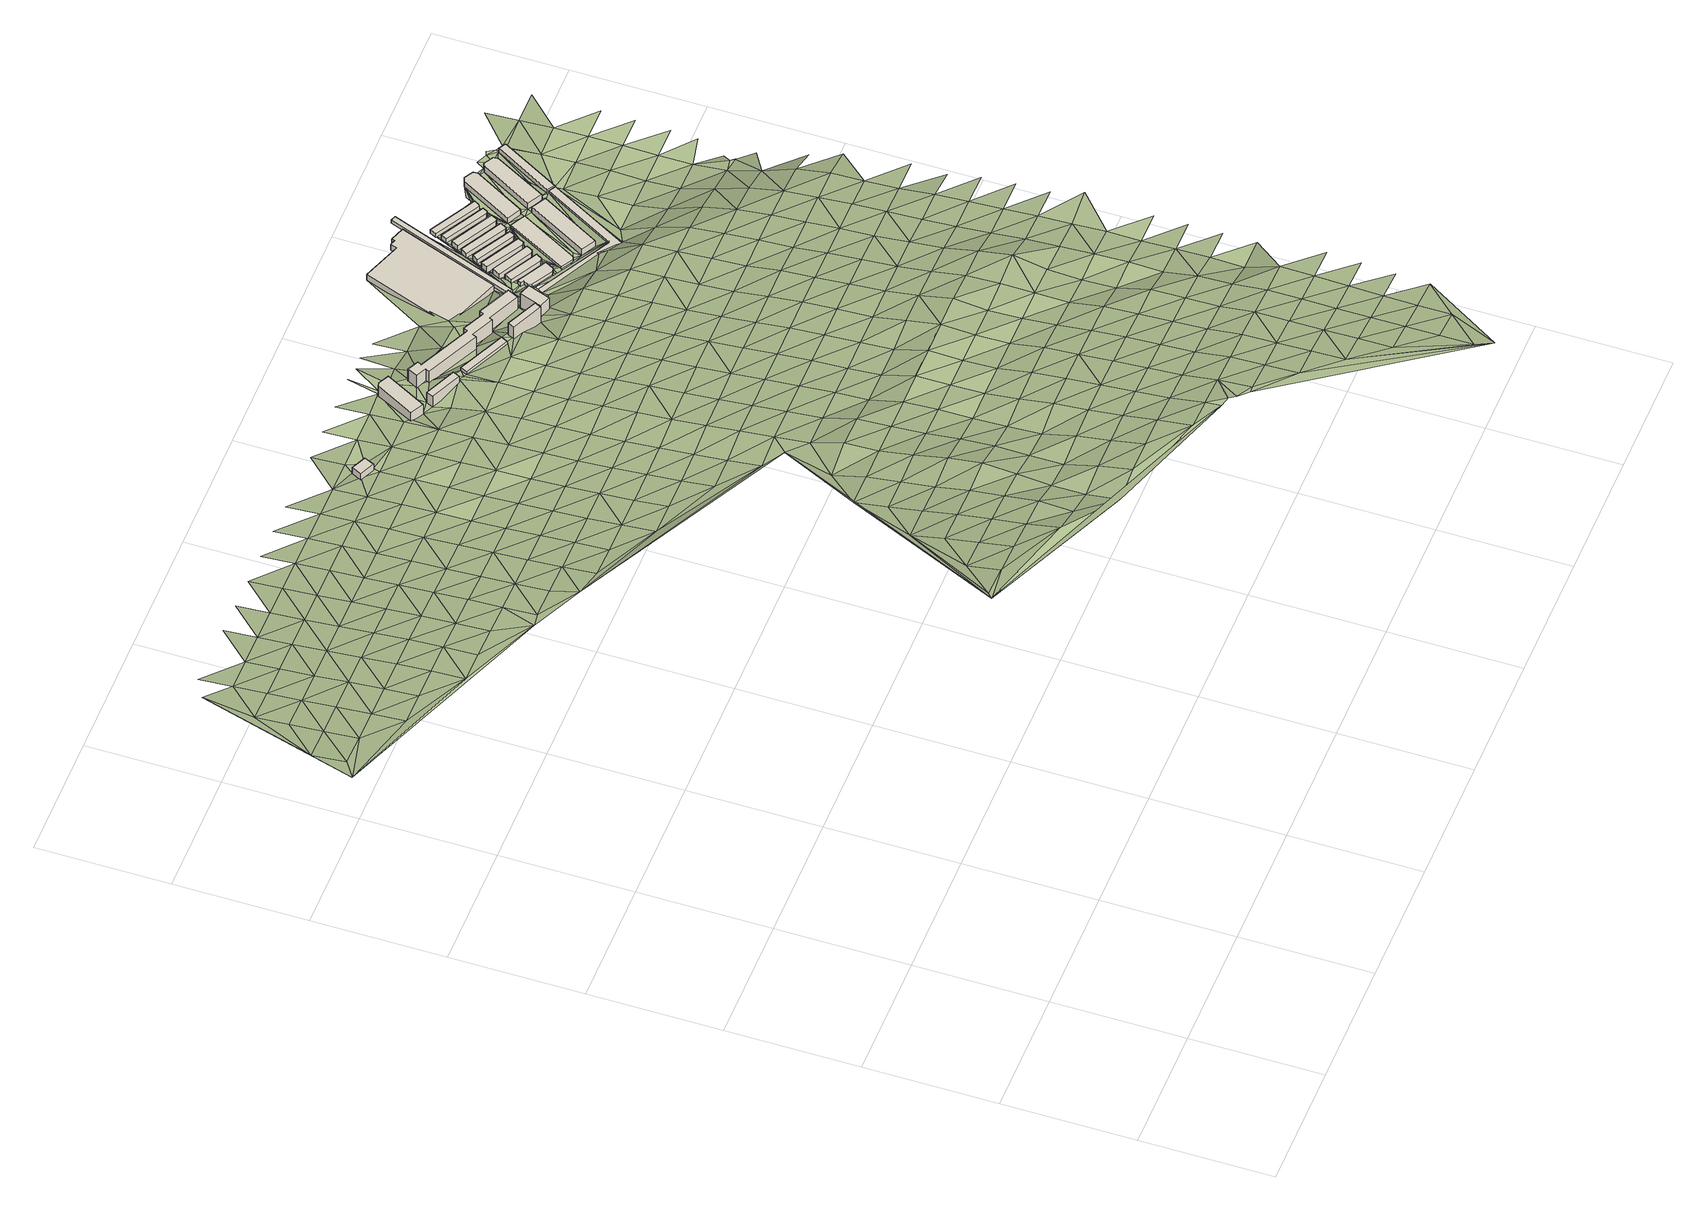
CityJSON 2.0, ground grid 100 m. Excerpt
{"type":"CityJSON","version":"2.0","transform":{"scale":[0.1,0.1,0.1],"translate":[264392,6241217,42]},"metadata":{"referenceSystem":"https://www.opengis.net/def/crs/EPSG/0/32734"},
"CityObjects":{
"building1":{"type":"Building","attributes":{"building":"clubhouse","building:levels":"1","footprint":{"type":"Polygon"},"plus_code":"CJXXX5XQ+X9R","ground_height":62.49,"building_height":4.1,"roof_height":66.59},"geometry":[{"type":"Solid","lod":"1","boundaries":[[[[0,1,2,3]],[[1,4,5,2]],[[4,6,7,5]],[[6,0,3,7]],[[3,2,5,7]],[[6,4,1,0]]]]}]},
"building2":{"type":"Building","attributes":{"building":"apartments","building:levels":"3","building:flats":"8","footprint":{"type":"Polygon"},"plus_code":"CRXCXCX2+XRX","ground_height":58.53,"building_height":9.7,"roof_height":68.23},"geometry":[{"type":"Solid","lod":"1","boundaries":[[[[8,9,10,11]],[[9,12,13,10]],[[12,14,15,13]],[[14,16,17,15]],[[16,8,11,17]],[[11,10,13,15,17]],[[16,14,12,9,8]]]]}]},
"building3":{"type":"Building","attributes":{"building":"apartments","building:levels":"3","building:flats":"4","footprint":{"type":"Polygon"},"plus_code":"CVX8XMXC+X6V","ground_height":59.17,"building_height":9.7,"roof_height":68.87},"geometry":[{"type":"Solid","lod":"1","boundaries":[[[[18,19,20,21]],[[19,22,23,20]],[[22,24,25,23]],[[24,18,21,25]],[[21,20,23,25]],[[24,22,19,18]]]]}]},
"building4":{"type":"Building","attributes":{"building":"apartments","building:levels":"3","building:flats":"6","footprint":{"type":"Polygon"},"plus_code":"C3X4XHXC+XXV","ground_height":58.69,"building_height":9.7,"roof_height":68.39},"geometry":[{"type":"Solid","lod":"1","boundaries":[[[[26,27,28,29]],[[27,30,31,28]],[[30,32,33,31]],[[32,26,29,33]],[[29,28,31,33]],[[32,30,27,26]]]]}]},
"building5":{"type":"Building","attributes":{"building":"apartments","building:levels":"3","building:flats":"22","footprint":{"type":"Polygon"},"plus_code":"C3X7XRX8+XVR","ground_height":59.25,"building_height":9.7,"roof_height":68.95},"geometry":[{"type":"Solid","lod":"1","boundaries":[[[[34,35,36,37]],[[35,38,39,36]],[[38,40,41,39]],[[40,42,43,41]],[[42,44,45,43]],[[44,46,47,45]],[[46,48,49,47]],[[48,50,51,49]],[[50,52,53,51]],[[52,54,55,53]],[[54,56,57,55]],[[56,58,59,57]],[[58,60,61,59]],[[60,62,63,61]],[[62,64,65,63]],[[64,34,37,65]],[[37,36,39,41,43,45,47,49,51,53,55,57,59,61,63,65]],[[64,62,60,58,56,54,52,50,48,46,44,42,40,38,35,34]]]]}]},
"building6":{"type":"Building","attributes":{"building":"apartments","building:levels":"3","building:flats":"4","footprint":{"type":"Polygon"},"plus_code":"C4XWX5XC+XXV","ground_height":67.92,"building_height":9.7,"roof_height":77.62},"geometry":[{"type":"Solid","lod":"1","boundaries":[[[[66,67,68,69]],[[67,70,71,68]],[[70,72,73,71]],[[72,66,69,73]],[[69,68,71,73]],[[72,70,67,66]]]]}]},
"building7":{"type":"Building","attributes":{"building":"apartments","building:levels":"3","building:flats":"4","footprint":{"type":"Polygon"},"plus_code":"C6X4XMXR+XXW","ground_height":61.96,"building_height":9.7,"roof_height":71.66},"geometry":[{"type":"Solid","lod":"1","boundaries":[[[[74,75,76,77]],[[75,78,79,76]],[[78,80,81,79]],[[80,74,77,81]],[[77,76,79,81]],[[80,78,75,74]]]]}]},
"building8":{"type":"Building","attributes":{"address":"47A Queens Park Road Salt River Cape Town","building":"industrial","building:levels":"2","footprint":{"type":"Polygon"},"plus_code":"C6XHXMXW+X4W","ground_height":43.39,"building_height":6.9,"roof_height":50.29},"geometry":[{"type":"Solid","lod":"1","boundaries":[[[[82,83,84,85]],[[83,86,87,84]],[[86,88,89,87]],[[88,90,91,89]],[[90,92,93,91]],[[92,94,95,93]],[[94,96,97,95]],[[96,82,85,97]],[[85,84,87,89,91,93,95,97]],[[96,94,92,90,88,86,83,82]]]]}]},
"building9":{"type":"Building","attributes":{"building":"warehouse","building:levels":"1","footprint":{"type":"Polygon"},"plus_code":"C8X2XHXH+XCX","ground_height":43.44,"building_height":4.1,"roof_height":47.54},"geometry":[{"type":"Solid","lod":"1","boundaries":[[[[98,99,100,101]],[[99,102,103,100]],[[102,104,105,103]],[[104,106,107,105]],[[106,108,109,107]],[[108,110,111,109]],[[110,112,113,111]],[[112,98,101,113]],[[101,100,103,105,107,109,111,113]],[[112,110,108,106,104,102,99,98]]]]}]},
"building10":{"type":"Building","attributes":{"building":"warehouse","building:levels":"1","footprint":{"type":"Polygon"},"plus_code":"C8X7XVXJ+X9X","ground_height":43.44,"building_height":4.1,"roof_height":47.54},"geometry":[{"type":"Solid","lod":"1","boundaries":[[[[114,115,116,117]],[[115,118,119,116]],[[118,120,121,119]],[[120,122,123,121]],[[122,114,117,123]],[[117,116,119,121,123]],[[122,120,118,115,114]]]]}]},
"building11":{"type":"Building","attributes":{"building":"warehouse","building:levels":"1","footprint":{"type":"Polygon"},"plus_code":"C8XFX9X9+X3W","ground_height":43.44,"building_height":4.1,"roof_height":47.54},"geometry":[{"type":"Solid","lod":"1","boundaries":[[[[124,125,126,127]],[[125,128,129,126]],[[128,130,131,129]],[[130,132,133,131]],[[132,124,127,133]],[[127,126,129,131,133]],[[132,130,128,125,124]]]]}]},
"building12":{"type":"Building","attributes":{"building":"warehouse","building:levels":"1","footprint":{"type":"Polygon"},"plus_code":"C7XXX4XF+XPX","ground_height":44.32,"building_height":4.1,"roof_height":48.42},"geometry":[{"type":"Solid","lod":"1","boundaries":[[[[134,135,136,137]],[[135,138,139,136]],[[138,140,141,139]],[[140,134,137,141]],[[137,136,139,141]],[[140,138,135,134]]]]}]},
"building13":{"type":"Building","attributes":{"building":"warehouse","building:levels":"1","footprint":{"type":"Polygon"},"plus_code":"C8XJXPXM+X2V","ground_height":43.79,"building_height":4.1,"roof_height":47.89},"geometry":[{"type":"Solid","lod":"1","boundaries":[[[[142,143,144,145]],[[143,146,147,144]],[[146,148,149,147]],[[148,150,151,149]],[[150,142,145,151]],[[145,144,147,149,151]],[[150,148,146,143,142]]]]}]},
"building14":{"type":"Building","attributes":{"building":"warehouse","building:levels":"1","footprint":{"type":"Polygon"},"plus_code":"C8XHX3XV+X8W","ground_height":46.44,"building_height":4.1,"roof_height":50.54},"geometry":[{"type":"Solid","lod":"1","boundaries":[[[[152,153,154,155]],[[153,156,157,154]],[[156,158,159,157]],[[158,160,161,159]],[[160,162,163,161]],[[162,164,165,163]],[[164,166,167,165]],[[166,152,155,167]],[[155,154,157,159,161,163,165,167]],[[166,164,162,160,158,156,153,152]]]]}]},
"building15":{"type":"Building","attributes":{"building":"warehouse","building:levels":"1","footprint":{"type":"Polygon"},"plus_code":"C8XVX3XH+X4R","ground_height":43.79,"building_height":4.1,"roof_height":47.89},"geometry":[{"type":"Solid","lod":"1","boundaries":[[[[168,169,170,171]],[[169,172,173,170]],[[172,174,175,173]],[[174,176,177,175]],[[176,168,171,177]],[[171,170,173,175,177]],[[176,174,172,169,168]]]]}]},
"building16":{"type":"Building","attributes":{"building":"warehouse","building:levels":"1","footprint":{"type":"Polygon"},"plus_code":"C9X2XJXF+X6R","ground_height":43.97,"building_height":4.1,"roof_height":48.07},"geometry":[{"type":"Solid","lod":"1","boundaries":[[[[178,179,180,181]],[[179,182,183,180]],[[182,184,185,183]],[[184,186,187,185]],[[186,178,181,187]],[[181,180,183,185,187]],[[186,184,182,179,178]]]]}]},
"building17":{"type":"Building","attributes":{"building":"warehouse","building:levels":"1","footprint":{"type":"Polygon"},"plus_code":"C9XMXQXP+XVV","ground_height":42.03,"building_height":4.1,"roof_height":46.13},"geometry":[{"type":"Solid","lod":"1","boundaries":[[[[188,189,190,191]],[[189,192,193,190]],[[192,194,195,193]],[[194,196,197,195]],[[196,188,191,197]],[[191,190,193,195,197]],[[196,194,192,189,188]]]]}]},
"building18":{"type":"Building","attributes":{"building":"warehouse","building:levels":"1","footprint":{"type":"Polygon"},"plus_code":"C9X7XGX8+X4X","ground_height":44.34,"building_height":4.1,"roof_height":48.44},"geometry":[{"type":"Solid","lod":"1","boundaries":[[[[198,199,200,201]],[[199,202,203,200]],[[202,204,205,203]],[[204,206,207,205]],[[206,198,201,207]],[[201,200,203,205,207]],[[206,204,202,199,198]]]]}]},
"building19":{"type":"Building","attributes":{"building":"warehouse","building:levels":"1","footprint":{"type":"Polygon"},"plus_code":"C9XFX5X4+X7X","ground_height":44.34,"building_height":4.1,"roof_height":48.44},"geometry":[{"type":"Solid","lod":"1","boundaries":[[[[208,209,210,211]],[[209,212,213,210]],[[212,214,215,213]],[[214,216,217,215]],[[216,208,211,217]],[[211,210,213,215,217]],[[216,214,212,209,208]]]]}]},
"building20":{"type":"Building","attributes":{"building":"warehouse","building:levels":"1","footprint":{"type":"Polygon"},"plus_code":"CCXFXWX7+XHX","ground_height":46.48,"building_height":4.1,"roof_height":50.58},"geometry":[{"type":"Solid","lod":"1","boundaries":[[[[218,219,220,221]],[[219,222,223,220]],[[222,224,225,223]],[[224,218,221,225]],[[221,220,223,225]],[[224,222,219,218]]]]}]},
"building21":{"type":"Building","attributes":{"building":"warehouse","building:levels":"1","footprint":{"type":"Polygon"},"plus_code":"C9XJX8XG+XGW","ground_height":44.34,"building_height":4.1,"roof_height":48.44},"geometry":[{"type":"Solid","lod":"1","boundaries":[[[[226,227,228,229]],[[227,230,231,228]],[[230,232,233,231]],[[232,234,235,233]],[[234,226,229,235]],[[229,228,231,233,235]],[[234,232,230,227,226]]]]}]},
"building22":{"type":"Building","attributes":{"building":"warehouse","building:levels":"1","footprint":{"type":"Polygon"},"plus_code":"CCXXXFXM+X5X","ground_height":44.83,"building_height":4.1,"roof_height":48.93},"geometry":[{"type":"Solid","lod":"1","boundaries":[[[[236,237,238,239]],[[237,240,241,238]],[[240,242,243,241]],[[242,244,245,243]],[[244,246,247,245]],[[246,236,239,247]],[[239,238,241,243,245,247]],[[246,244,242,240,237,236]]]]}]},
"building23":{"type":"Building","attributes":{"building":"warehouse","building:levels":"1","footprint":{"type":"Polygon"},"plus_code":"CFXQXWX8+X4V","ground_height":46.52,"building_height":4.1,"roof_height":50.62},"geometry":[{"type":"Solid","lod":"1","boundaries":[[[[248,249,250,251]],[[249,252,253,250]],[[252,254,255,253]],[[254,256,257,255]],[[256,258,259,257]],[[258,248,251,259]],[[251,250,253,255,257,259]],[[258,256,254,252,249,248]]]]}]},
"building24":{"type":"Building","attributes":{"building":"warehouse","building:levels":"1","footprint":{"type":"Polygon"},"plus_code":"CGXHX3X5+XWV","ground_height":46.52,"building_height":4.1,"roof_height":50.62},"geometry":[{"type":"Solid","lod":"1","boundaries":[[[[260,261,262,263]],[[261,264,265,262]],[[264,266,267,265]],[[266,260,263,267]],[[263,262,265,267]],[[266,264,261,260]]]]}]},
"terrain1":{"type":"TINRelief","geometry":[{"type":"CompositeSurface","lod":"1","boundaries":[[[268,269,270]],[[271,269,268]],[[270,269,272]],[[271,268,273]],[[269,271,272]],[[268,270,274]],[[270,272,275]],[[275,276,270]],[[273,268,277]],[[272,271,278]],[[279,271,273]],[[270,276,274]],[[271,279,278]],[[275,272,280]],[[276,275,280]],[[272,278,280]],[[279,273,281]],[[280,282,276]],[[283,278,279]],[[281,284,279]],[[281,273,277]],[[285,274,276]],[[276,282,285]],[[278,283,280]],[[279,284,283]],[[268,286,277]],[[282,280,287]],[[284,281,288]],[[283,287,280]],[[288,281,277]],[[285,282,289]],[[282,287,289]],[[284,290,283]],[[284,288,291]],[[292,285,293]],[[284,291,290]],[[293,285,289]],[[287,283,294]],[[288,277,295]],[[283,290,294]],[[295,291,288]],[[296,289,287]],[[277,297,295]],[[293,289,296]],[[296,287,294]],[[291,298,290]],[[297,277,286]],[[291,295,298]],[[290,299,294]],[[296,300,293]],[[297,301,295]],[[290,298,299]],[[302,293,300]],[[295,303,298]],[[296,294,304]],[[301,297,286]],[[299,305,294]],[[301,303,295]],[[304,300,296]],[[305,304,294]],[[299,298,306]],[[303,306,298]],[[307,305,299]],[[308,300,304]],[[309,310,311]],[[303,301,312]],[[301,286,312]],[[306,307,299]],[[313,300,308]],[[286,314,312]],[[315,304,305]],[[307,316,305]],[[303,317,306]],[[303,312,318]],[[319,314,286]],[[320,309,311]],[[315,305,316]],[[321,310,309]],[[308,304,322]],[[303,318,317]],[[307,306,323]],[[312,314,324]],[[304,315,322]],[[311,310,325]],[[314,319,326]],[[316,307,323]],[[306,317,323]],[[324,318,312]],[[314,326,324]],[[309,320,321]],[[311,327,320]],[[328,308,322]],[[317,318,329]],[[330,315,316]],[[323,331,316]],[[329,318,324]],[[330,316,331]],[[320,327,332]],[[333,326,319]],[[327,311,325]],[[323,317,334]],[[335,322,315]],[[326,333,324]],[[334,317,329]],[[332,336,320]],[[328,322,335]],[[319,337,333]],[[315,330,335]],[[338,331,323]],[[336,321,320]],[[310,339,325]],[[334,338,323]],[[310,321,340]],[[329,324,341]],[[327,342,332]],[[333,343,324]],[[342,327,325]],[[344,337,319]],[[341,334,329]],[[330,331,345]],[[341,324,343]],[[338,346,331]],[[337,347,333]],[[348,336,332]],[[330,345,335]],[[345,331,346]],[[348,332,342]],[[333,349,343]],[[338,334,350]],[[351,321,336]],[[334,341,352]],[[335,353,354]],[[342,325,355]],[[333,347,349]],[[336,348,351]],[[347,337,344]],[[346,338,350]],[[334,352,350]],[[353,335,345]],[[341,343,356]],[[348,342,357]],[[349,356,343]],[[351,358,321]],[[357,342,355]],[[325,339,355]],[[359,352,341]],[[345,346,360]],[[350,361,346]],[[358,362,321]],[[363,310,340]],[[364,349,347]],[[365,351,348]],[[356,359,341]],[[353,345,360]],[[364,347,344]],[[360,346,361]],[[362,340,321]],[[365,348,357]],[[350,352,366]],[[344,319,367]],[[349,368,356]],[[369,358,351]],[[359,366,352]],[[339,310,370]],[[371,372,353]],[[357,355,373]],[[368,349,364]],[[365,369,351]],[[374,361,350]],[[353,360,371]],[[373,355,339]],[[359,356,375]],[[362,358,376]],[[366,374,350]],[[364,344,377]],[[378,365,357]],[[356,368,375]],[[369,376,358]],[[361,379,360]],[[378,357,373]],[[380,366,359]],[[381,340,362]],[[374,379,361]],[[382,369,365]],[[375,380,359]],[[376,381,362]],[[368,364,383]],[[384,371,360]],[[373,339,385]],[[377,386,364]],[[382,365,378]],[[344,387,377]],[[367,319,363]],[[366,388,374]],[[379,384,360]],[[368,383,375]],[[389,376,369]],[[380,388,366]],[[364,386,383]],[[381,390,340]],[[391,371,392]],[[378,373,393]],[[389,369,382]],[[384,392,371]],[[390,394,340]],[[393,373,385]],[[375,395,380]],[[379,374,396]],[[397,381,376]],[[388,398,374]],[[387,344,367]],[[399,386,377]],[[378,400,382]],[[395,375,383]],[[397,376,389]],[[379,396,384]],[[374,398,396]],[[387,399,377]],[[400,378,393]],[[388,380,401]],[[402,390,381]],[[339,403,385]],[[363,340,394]],[[386,404,383]],[[389,382,405]],[[384,406,392]],[[380,395,401]],[[402,381,397]],[[393,385,407]],[[399,404,386]],[[405,382,400]],[[398,388,408]],[[409,394,390]],[[384,396,410]],[[410,406,384]],[[411,395,383]],[[397,389,412]],[[401,408,388]],[[409,390,402]],[[6,392,406]],[[399,387,413]],[[400,393,414]],[[404,411,383]],[[389,405,412]],[[398,415,396]],[[392,6,416]],[[387,367,413]],[[414,393,407]],[[407,385,403]],[[401,395,417]],[[418,402,397]],[[406,410,419]],[[415,398,408]],[[420,394,409]],[[404,399,421]],[[400,422,405]],[[411,417,395]],[[392,416,423]],[[412,418,397]],[[370,403,339]],[[410,396,424]],[[425,394,420]],[[413,421,399]],[[363,394,425]],[[422,400,414]],[[6,4,416]],[[426,408,401]],[[409,402,427]],[[424,396,415]],[[404,428,411]],[[405,429,412]],[[417,426,401]],[[402,418,427]],[[430,419,410]],[[413,367,431]],[[414,407,432]],[[421,428,404]],[[429,405,422]],[[431,367,363]],[[419,430,4]],[[420,409,433]],[[430,410,424]],[[403,432,407]],[[417,411,434]],[[435,415,408]],[[418,412,436]],[[416,4,437]],[[426,438,408]],[[427,433,409]],[[431,363,425]],[[416,437,423]],[[439,421,413]],[[422,414,440]],[[428,434,411]],[[436,412,429]],[[415,435,424]],[[425,420,441]],[[435,408,438]],[[439,413,431]],[[432,440,414]],[[437,4,430]],[[417,442,426]],[[418,443,427]],[[433,441,420]],[[444,428,421]],[[422,445,429]],[[434,442,417]],[[443,418,436]],[[424,446,430]],[[425,447,431]],[[432,403,448]],[[444,421,439]],[[440,445,422]],[[438,426,449]],[[433,427,450]],[[441,447,425]],[[424,435,446]],[[434,428,451]],[[436,429,452]],[[370,448,403]],[[442,449,426]],[[450,427,443]],[[439,431,453]],[[454,440,432]],[[451,428,444]],[[445,452,429]],[[430,455,437]],[[441,433,456]],[[446,457,430]],[[447,453,431]],[[448,454,432]],[[442,434,458]],[[435,438,459]],[[436,460,443]],[[449,461,438]],[[456,433,450]],[[448,370,462]],[[437,455,463]],[[439,464,444]],[[465,445,440]],[[458,434,451]],[[455,430,457]],[[452,460,436]],[[441,466,447]],[[435,459,446]],[[459,438,461]],[[453,464,439]],[[454,465,440]],[[442,467,449]],[[457,446,468]],[[450,443,469]],[[441,456,466]],[[451,444,470]],[[452,445,471]],[[442,458,467]],[[460,469,443]],[[462,472,448]],[[446,8,468]],[[453,447,473]],[[454,448,472]],[[464,470,444]],[[465,471,445]],[[474,472,462]],[[474,475,476]],[[477,461,449]],[[456,450,478]],[[473,447,466]],[[479,446,459]],[[8,446,479]],[[480,460,452]],[[477,449,467]],[[450,469,478]],[[474,476,472]],[[481,457,468]],[[458,451,482]],[[453,483,464]],[[484,465,454]],[[457,481,455]],[[451,470,485]],[[471,480,452]],[[459,461,486]],[[466,456,487]],[[483,453,473]],[[484,454,472]],[[476,475,488]],[[458,482,467]],[[24,8,479]],[[469,460,489]],[[481,490,455]],[[486,461,477]],[[451,485,482]],[[478,487,456]],[[8,24,22]],[[470,464,491]],[[492,471,465]],[[480,489,460]],[[22,493,8]],[[473,466,494]],[[476,495,472]],[[464,483,491]],[[492,465,484]],[[496,479,459]],[[477,467,497]],[[498,478,469]],[[499,459,486]],[[487,494,466]],[[495,476,488]],[[8,493,500]],[[24,479,496]],[[501,485,470]],[[482,497,467]],[[489,498,469]],[[499,496,459]],[[473,502,483]],[[484,472,503]],[[22,504,493]],[[480,471,505]],[[491,501,470]],[[506,471,492]],[[507,486,477]],[[487,478,508]],[[494,502,473]],[[503,472,495]],[[481,509,510]],[[485,511,482]],[[504,500,493]],[[489,480,505]],[[497,507,477]],[[498,508,478]],[[471,506,505]],[[504,22,512]],[[488,475,513]],[[483,514,491]],[[484,515,492]],[[516,512,22]],[[511,485,501]],[[517,499,486]],[[518,494,487]],[[495,488,519]],[[499,520,496]],[[502,514,483]],[[515,484,503]],[[509,500,521]],[[500,504,522]],[[520,499,32]],[[497,482,523]],[[498,489,524]],[[496,520,516]],[[507,517,486]],[[508,518,487]],[[519,488,525]],[[504,512,526]],[[501,491,527]],[[506,492,528]],[[511,523,482]],[[524,489,505]],[[516,520,30]],[[516,30,512]],[[520,32,30]],[[494,529,502]],[[530,503,495]],[[522,531,500]],[[499,532,32]],[[514,527,491]],[[515,528,492]],[[497,533,507]],[[521,500,531]],[[508,498,534]],[[525,488,513]],[[517,532,499]],[[518,529,494]],[[530,495,519]],[[535,531,522]],[[506,536,505]],[[523,533,497]],[[524,534,498]],[[512,30,537]],[[511,501,538]],[[514,502,539]],[[540,515,503]],[[527,541,501]],[[536,506,528]],[[542,517,507]],[[543,518,508]],[[529,539,502]],[[540,503,530]],[[523,511,538]],[[544,545,535]],[[546,519,525]],[[524,505,547]],[[533,542,507]],[[538,501,541]],[[534,543,508]],[[525,548,549]],[[32,532,550]],[[548,525,551]],[[552,527,514]],[[528,515,553]],[[547,505,536]],[[537,554,512]],[[555,532,517]],[[529,518,556]],[[519,546,530]],[[535,557,531]],[[525,513,551]],[[539,552,514]],[[525,549,546]],[[553,515,540]],[[558,537,30]],[[523,559,533]],[[560,534,524]],[[542,555,517]],[[543,556,518]],[[557,561,531]],[[541,527,562]],[[536,528,563]],[[544,564,545]],[[559,523,538]],[[560,524,547]],[[557,535,545]],[[565,539,529]],[[550,532,566]],[[552,562,527]],[[567,548,551]],[[563,528,553]],[[568,542,533]],[[540,530,569]],[[570,543,534]],[[549,548,571]],[[555,572,532]],[[556,565,529]],[[530,546,573]],[[537,558,554]],[[566,532,572]],[[574,538,541]],[[575,547,536]],[[568,533,559]],[[560,570,534]],[[571,548,567]],[[550,566,558]],[[552,539,576]],[[553,540,569]],[[562,574,541]],[[530,573,569]],[[575,536,563]],[[542,577,555]],[[578,558,566]],[[543,579,556]],[[549,580,546]],[[564,42,545]],[[565,576,539]],[[538,581,559]],[[582,560,547]],[[558,583,554]],[[584,554,583]],[[513,585,551]],[[577,542,568]],[[570,579,543]],[[580,549,571]],[[578,583,558]],[[562,552,586]],[[567,551,585]],[[563,553,587]],[[574,581,538]],[[545,42,588]],[[582,547,575]],[[555,72,572]],[[545,589,557]],[[546,590,573]],[[566,572,72]],[[576,586,552]],[[569,587,553]],[[591,568,559]],[[565,556,592]],[[570,560,593]],[[571,567,585]],[[555,577,594]],[[579,595,556]],[[546,580,590]],[[596,557,589]],[[72,555,594]],[[597,574,562]],[[563,598,575]],[[581,591,559]],[[545,588,589]],[[583,578,66]],[[593,560,582]],[[576,565,592]],[[573,599,569]],[[600,588,42]],[[601,600,42]],[[556,595,592]],[[586,597,562]],[[587,598,563]],[[568,602,577]],[[603,579,570]],[[571,604,580]],[[590,599,573]],[[581,574,605]],[[582,575,606]],[[591,602,568]],[[603,570,593]],[[585,604,571]],[[607,588,600]],[[583,608,609]],[[586,576,610]],[[72,594,611]],[[612,587,569]],[[72,611,66]],[[597,605,574]],[[598,606,575]],[[588,607,589]],[[583,66,608]],[[585,513,613]],[[594,577,614]],[[595,579,615]],[[580,616,590]],[[592,610,576]],[[599,612,569]],[[66,611,617]],[[618,591,581]],[[594,619,611]],[[582,620,593]],[[602,614,577]],[[615,579,603]],[[604,616,580]],[[66,617,608]],[[586,621,597]],[[622,598,587]],[[605,618,581]],[[606,620,582]],[[611,623,617]],[[624,592,595]],[[599,590,625]],[[610,621,586]],[[612,622,587]],[[626,619,594]],[[617,623,608]],[[603,593,627]],[[614,626,594]],[[624,595,615]],[[616,625,590]],[[607,600,628]],[[629,602,591]],[[605,597,630]],[[606,598,631]],[[604,585,613]],[[618,632,591]],[[620,627,593]],[[608,623,633]],[[610,592,634]],[[612,599,635]],[[607,94,589]],[[621,630,597]],[[622,631,598]],[[623,74,633]],[[602,629,614]],[[604,613,616]],[[633,628,600]],[[591,632,629]],[[634,592,624]],[[635,599,625]],[[636,74,619]],[[605,637,618]],[[626,636,619]],[[615,603,638]],[[639,620,606]],[[627,640,603]],[[641,621,610]],[[642,622,612]],[[630,637,605]],[[631,639,606]],[[626,614,643]],[[615,638,624]],[[644,633,74]],[[625,616,645]],[[641,610,634]],[[635,642,612]],[[603,640,638]],[[646,74,636]],[[632,618,647]],[[627,620,648]],[[643,614,629]],[[649,74,646]],[[633,644,650]],[[651,630,621]],[[652,631,622]],[[637,647,618]],[[650,628,633]],[[639,648,620]],[[649,644,74]],[[653,636,626]],[[654,634,624]],[[655,635,625]],[[651,621,641]],[[622,642,652]],[[656,640,627]],[[646,636,653]],[[643,653,626]],[[624,638,654]],[[650,644,657]],[[629,632,658]],[[637,630,659]],[[647,660,632]],[[648,656,627]],[[661,644,649]],[[641,634,662]],[[642,635,663]],[[639,631,664]],[[644,665,657]],[[659,630,651]],[[631,652,666]],[[661,649,667]],[[661,665,644]],[[643,629,658]],[[640,668,638]],[[632,660,658]],[[662,634,654]],[[669,657,665]],[[649,670,667]],[[671,647,637]],[[648,639,664]],[[640,656,668]],[[631,666,664]],[[661,672,665]],[[669,673,657]],[[674,669,665]],[[653,675,646]],[[671,637,659]],[[676,653,643]],[[677,651,641]],[[638,678,654]],[[652,642,679]],[[680,657,673]],[[662,681,641]],[[682,673,669]],[[667,670,683]],[[660,647,684]],[[648,685,656]],[[658,676,643]],[[678,638,668]],[[686,669,674]],[[651,677,659]],[[666,652,679]],[[684,647,671]],[[641,681,677]],[[685,648,664]],[[657,680,687]],[[680,673,688]],[[689,662,654]],[[683,670,690]],[[628,650,691]],[[649,692,670]],[[670,693,690]],[[694,658,660]],[[130,673,682]],[[653,676,695]],[[674,98,686]],[[689,654,678]],[[675,653,695]],[[671,659,696]],[[668,656,697]],[[666,698,664]],[[699,172,680]],[[694,660,684]],[[693,670,700]],[[685,701,656]],[[693,98,690]],[[681,662,702]],[[172,687,680]],[[659,677,696]],[[148,680,688]],[[703,98,693]],[[704,676,658]],[[114,130,682]],[[678,668,697]],[[218,700,670]],[[686,98,703]],[[662,689,702]],[[697,656,701]],[[172,705,687]],[[706,675,695]],[[114,703,693]],[[707,684,671]],[[708,685,664]],[[658,694,704]],[[135,657,687]],[[693,132,114]],[[670,692,218]],[[709,172,699]],[[696,707,671]],[[710,695,676]],[[148,688,124]],[[711,700,218]],[[712,713,687]],[[710,706,695]],[[677,681,714]],[[689,678,715]],[[114,132,130]],[[702,716,681]],[[717,713,712]],[[711,218,718]],[[694,684,719]],[[701,685,720]],[[721,676,704]],[[715,678,697]],[[705,722,687]],[[713,717,723]],[[710,676,721]],[[714,696,677]],[[709,699,724]],[[707,719,684]],[[681,716,714]],[[713,723,212]],[[132,150,124]],[[132,693,188]],[[689,725,702]],[[148,124,150]],[[219,218,692]],[[726,713,212]],[[727,704,694]],[[204,717,712]],[[725,689,715]],[[728,722,705]],[[687,722,184]],[[697,701,729]],[[719,727,694]],[[718,730,711]],[[150,132,188]],[[709,724,731]],[[716,702,732]],[[707,696,733]],[[734,710,721]],[[218,224,718]],[[696,714,735]],[[150,188,724]],[[736,721,704]],[[723,214,212]],[[715,697,729]],[[732,702,725]],[[178,204,712]],[[188,731,724]],[[719,707,733]],[[728,184,722]],[[736,704,727]],[[696,735,733]],[[184,728,186]],[[188,728,731]],[[716,737,714]],[[230,726,738]],[[186,728,188]],[[721,739,734]],[[725,715,740]],[[214,723,741]],[[737,716,732]],[[186,188,178]],[[219,692,164]],[[719,742,727]],[[224,730,718]],[[721,736,739]],[[188,246,178]],[[178,206,204]],[[206,178,246]],[[735,714,743]],[[742,719,733]],[[710,734,162]],[[230,738,744]],[[741,206,246]],[[246,188,730]],[[725,745,732]],[[743,714,737]],[[746,741,246]],[[746,214,741]],[[739,747,734]],[[246,730,748]],[[746,246,744]],[[736,727,749]],[[735,750,733]],[[234,751,752]],[[742,753,727]],[[744,246,232]],[[164,754,219]],[[737,732,755]],[[730,252,748]],[[747,756,734]],[[730,224,252]],[[750,735,743]],[[230,744,232]],[[739,736,749]],[[757,748,252]],[[727,753,749]],[[742,733,758]],[[252,224,754]],[[734,756,759]],[[760,232,246]],[[737,761,743]],[[758,733,750]],[[162,734,759]],[[762,751,234]],[[754,763,252]],[[739,764,747]],[[760,234,232]],[[765,748,757]],[[764,739,749]],[[164,763,754]],[[760,762,234]],[[766,753,742]],[[750,743,767]],[[768,757,252]],[[742,758,769]],[[760,770,762]],[[763,164,771]],[[756,747,772]],[[164,162,771]],[[771,773,763]],[[747,764,772]],[[742,769,766]],[[771,162,774]],[[774,162,759]],[[749,753,775]],[[759,756,776]],[[758,750,777]],[[757,768,765]],[[764,749,775]],[[775,753,766]],[[772,776,756]],[[778,763,773]],[[769,758,777]],[[774,759,779]],[[771,266,773]],[[764,780,772]],[[779,759,776]],[[781,782,765]],[[783,766,769]],[[768,781,765]],[[780,764,775]],[[779,784,774]],[[776,772,785]],[[775,766,786]],[[266,778,773]],[[781,787,788]],[[785,772,780]],[[784,264,774]],[[780,775,789]],[[775,786,789]],[[790,786,766]],[[788,787,791]],[[792,779,776]],[[787,778,266]],[[266,791,787]],[[793,789,786]],[[776,785,792]],[[794,780,789]],[[266,795,791]],[[795,796,791]],[[784,779,797]],[[264,784,798]],[[795,266,799]],[[780,800,785]],[[264,799,266]],[[779,792,797]],[[799,264,798]],[[785,801,792]],[[798,784,802]],[[797,803,784]],[[798,802,799]],[[802,784,803]],[[797,792,804]],[[799,802,805]],[[806,803,797]],[[803,807,802]]]}]}
},
"vertices":[
[2797,6997,184],[2911,6945,184],[2911,6945,246],[2797,6997,246],[2946,7020,184],[2946,7020,246],[2833,7073,184],[2833,7073,246],
[3531,6809,165],[3698,7121,165],[3698,7121,262],[3531,6809,262],[3618,7163,165],[3618,7163,262],[3587,7156,165],[3587,7156,262],[3430,6863,165],[3430,6863,262],
[3854,6663,165],[3878,6715,165],[3878,6715,269],[3854,6663,269],[3639,6823,165],[3639,6823,269],[3615,6771,165],[3615,6771,269],
[4273,6467,235],[4297,6517,235],[4297,6517,264],[4273,6467,264],[3938,6684,235],[3938,6684,264],[3914,6633,235],[3914,6633,264],
[4678,6536,125],[4717,6618,125],[4717,6618,270],[4678,6536,270],[4468,6736,125],[4468,6736,270],[4453,6705,125],[4453,6705,270],[4282,6786,125],[4282,6786,270],[4267,6755,125],[4267,6755,270],[3869,6943,125],[3869,6943,270],[3884,6974,125],[3884,6974,270],[3797,7015,125],[3797,7015,270],[3761,6939,125],[3761,6939,270],[3842,6901,125],[3842,6901,270],[3828,6871,125],[3828,6871,270],[4236,6679,125],[4236,6679,270],[4250,6708,125],[4250,6708,270],[4420,6627,125],[4420,6627,270],[4432,6652,125],[4432,6652,270],
[4593,6380,200],[4354,6490,200],[4354,6490,356],[4593,6380,356],[4331,6440,200],[4331,6440,356],[4569,6330,200],[4569,6330,356],
[4782,6493,122],[4692,6525,122],[4692,6525,297],[4782,6493,297],[4632,6354,122],[4632,6354,297],[4721,6323,122],[4721,6323,297],
[4887,6785,27],[5164,7546,27],[5164,7546,83],[4887,6785,83],[5055,7585,27],[5055,7585,83],[5047,7561,27],[5047,7561,83],[5005,7576,27],[5005,7576,83],[4987,7526,27],[4987,7526,83],[4687,7635,27],[4687,7635,83],[4436,6948,27],[4436,6948,83],
[5232,6533,14],[5008,6657,14],[5008,6657,55],[5232,6533,55],[4992,6629,14],[4992,6629,55],[5018,6615,14],[5018,6615,55],[4997,6578,14],[4997,6578,55],[5003,6554,14],[5003,6554,55],[5168,6460,14],[5168,6460,55],[5194,6464,14],[5194,6464,55],
[5281,6617,0],[5029,6756,0],[5029,6756,55],[5281,6617,55],[4997,6698,0],[4997,6698,55],[5231,6569,0],[5231,6569,55],[5255,6572,0],[5255,6572,55],
[5330,6704,0],[5051,6854,0],[5051,6854,55],[5330,6704,55],[5017,6792,0],[5017,6792,55],[5279,6652,0],[5279,6652,55],[5305,6658,0],[5305,6658,55],
[4909,6660,35],[5274,7640,35],[5274,7640,64],[4909,6660,64],[5233,7655,35],[5233,7655,64],[4868,6675,35],[4868,6675,64],
[5371,6783,0],[5078,6944,0],[5078,6944,59],[5371,6783,59],[5050,6895,0],[5050,6895,59],[5324,6734,0],[5324,6734,59],[5352,6737,0],[5352,6737,59],
[4932,6503,68],[4898,6437,68],[4898,6437,85],[4932,6503,85],[5346,6191,68],[5346,6191,85],[5349,6201,68],[5349,6201,85],[5548,6091,68],[5548,6091,85],[5887,6699,68],[5887,6699,85],[5832,6729,68],[5832,6729,85],[5524,6180,68],[5524,6180,85],
[5413,6859,18],[5120,7023,18],[5120,7023,59],[5413,6859,59],[5090,6979,18],[5090,6979,59],[5377,6816,18],[5377,6816,59],[5395,6819,18],[5395,6819,59],
[5461,6942,20],[5146,7116,20],[5146,7116,61],[5461,6942,61],[5116,7067,20],[5116,7067,61],[5421,6892,20],[5421,6892,61],[5436,6892,20],[5436,6892,61],
[5489,6878,20],[5237,6422,20],[5237,6422,41],[5489,6878,41],[5330,6371,20],[5330,6371,41],[5354,6377,20],[5354,6377,41],[5599,6818,20],[5599,6818,41],
[5508,7026,20],[5191,7201,20],[5191,7201,64],[5508,7026,64],[5160,7144,20],[5160,7144,64],[5467,6977,20],[5467,6977,64],[5486,6980,20],[5486,6980,64],
[5550,7102,23],[5218,7285,23],[5218,7285,64],[5550,7102,64],[5195,7240,23],[5195,7240,64],[5512,7062,23],[5512,7062,64],[5531,7065,23],[5531,7065,64],
[5397,6332,28],[5505,6272,28],[5505,6272,86],[5397,6332,86],[5761,6726,28],[5761,6726,86],[5654,6786,28],[5654,6786,86],
[5241,7372,28],[5217,7324,28],[5217,7324,64],[5241,7372,64],[5556,7133,28],[5556,7133,64],[5572,7140,28],[5572,7140,64],[5593,7178,28],[5593,7178,64],
[5619,6855,20],[5839,7244,20],[5839,7244,69],[5619,6855,69],[5836,7278,20],[5836,7278,69],[5768,7317,20],[5768,7317,69],[5733,7306,20],[5733,7306,69],[5512,6908,20],[5512,6908,69],
[5921,7232,28],[5896,7214,28],[5896,7214,86],[5921,7232,86],[5676,6822,28],[5676,6822,86],[5784,6760,28],[5784,6760,86],[6000,7156,28],[6000,7156,86],[5995,7190,28],[5995,7190,86],
[5838,6739,45],[5893,6707,45],[5893,6707,86],[5838,6739,86],[6142,7152,45],[6142,7152,86],[6089,7182,45],[6089,7182,86],
[1,6053,400],[133,6140,389],[133,6395,361],[384,6140,371],[384,6395,345],[634,5890,382],[471,7307,263],[384,6645,322],[384,6895,304],[1136,5640,383],[634,6395,337],[634,6140,362],[634,6645,311],[885,5890,375],[634,6895,287],[885,6395,329],[885,6140,354],[634,7145,265],[1792,5378,347],[885,6645,302],[1136,5890,369],[885,6895,276],[1136,6395,321],[1136,6140,348],[634,7395,245],[885,7145,254],[1136,6645,294],[1387,5890,358],[1136,6895,268],[1387,5640,369],[1387,6140,337],[1387,6395,310],[1136,7145,244],[1637,5640,351],[1136,7395,222],[1637,5890,339],[1387,6895,258],[1387,6645,283],[1637,6140,322],[1637,6395,298],[1387,7145,234],[2640,2390,901],[2605,2356,901],[2891,2390,882],[1888,5640,333],[1387,7395,213],[1888,5390,347],[1637,6895,248],[1637,6645,272],[1888,6140,301],[1888,5890,319],[2175,5188,360],[2891,2640,828],[3141,3140,698],[1637,7145,225],[1888,6395,283],[2138,5640,314],[3392,2140,887],[2138,5390,334],[3141,2390,861],[1637,7395,204],[2138,5890,298],[1888,6895,241],[1888,6645,261],[3141,2640,812],[2389,5390,322],[2138,6140,282],[1888,7145,220],[3141,2890,760],[2389,5140,347],[2138,6395,266],[3893,1890,751],[3392,3640,588],[2389,5890,281],[3392,2390,834],[2389,5640,300],[2891,4890,348],[2138,6895,234],[2138,6645,250],[2640,5140,328],[3392,2640,791],[2640,5390,307],[2389,6395,248],[3392,2890,746],[2389,6140,263],[2138,7145,216],[1888,7395,198],[3643,2140,794],[2640,5640,285],[3643,2390,806],[3392,3140,687],[2640,5890,268],[2389,6895,225],[2389,6645,239],[3392,3390,634],[3781,4281,454],[2891,5140,318],[3643,2640,766],[2640,6140,250],[3643,4395,421],[2891,5390,295],[3643,2890,727],[4911,1519,793],[2389,7145,206],[2138,7395,194],[3893,2140,709],[2640,6395,240],[2891,5640,276],[3643,3140,672],[3141,4890,343],[3893,2390,709],[2640,6645,230],[2891,5890,260],[3643,3390,627],[3893,2640,731],[3141,5390,288],[2640,6895,214],[4144,1890,795],[3141,5140,313],[3392,4645,380],[2891,6140,245],[3893,2890,748],[3643,3640,588],[2389,7395,186],[2640,7145,195],[4144,2140,739],[3643,3890,508],[3141,5640,267],[2891,6645,223],[3893,3140,707],[2891,6395,233],[3392,4890,343],[4144,2390,663],[3141,5890,252],[3893,3390,643],[4646,1635,817],[3392,5140,315],[4144,2640,659],[2797,6997,205],[4395,1890,797],[3141,6140,243],[3893,3640,595],[2891,6895,205],[3392,5390,291],[4144,2890,664],[3643,4645,382],[4395,2140,736],[3141,6395,230],[2891,7145,184],[3392,5640,269],[4144,3140,642],[2911,6945,205],[3893,3890,580],[3643,4890,352],[4395,2390,692],[2891,7395,168],[3141,6645,218],[3893,4135,492],[3392,5890,256],[4144,3390,604],[3643,5140,325],[4395,2640,621],[3141,6895,200],[3893,4395,454],[4646,1890,782],[4144,3640,581],[3643,5390,299],[3392,6395,224],[4395,2890,601],[3141,7145,181],[3392,6140,243],[3893,4645,421],[4646,2140,731],[4144,3890,564],[3643,5640,276],[4395,3140,592],[3893,4890,387],[4646,2390,698],[3392,6645,212],[4144,4135,487],[4896,1635,793],[3643,5890,263],[4395,3390,589],[3893,5140,358],[4646,2640,667],[4144,4395,457],[4896,1890,745],[3392,7145,179],[4395,3640,574],[3392,6895,197],[3893,5390,334],[3643,6395,231],[4646,2890,624],[3643,6140,253],[4972,1493,815],[3141,7395,170],[4144,4645,423],[4896,2140,717],[4395,3890,501],[3893,5640,307],[3430,6863,197],[4646,3140,583],[4144,4890,391],[4896,2390,691],[5147,1635,765],[4395,4135,486],[5031,1453,783],[5100,1383,783],[5147,1385,783],[3893,5890,282],[4646,3390,578],[3643,6645,172],[4896,2640,664],[3587,7156,181],[4144,5390,343],[4395,4395,457],[5147,1890,720],[4144,5140,366],[3893,6140,271],[4646,3640,576],[5398,1135,761],[4896,2890,633],[3392,7395,162],[4395,4645,427],[5147,2140,699],[3643,6895,165],[4646,3890,494],[5398,1385,747],[3854,6663,235],[4144,5640,316],[4896,3140,582],[3893,6395,268],[3698,7121,181],[4395,4890,398],[4646,4135,472],[5398,1635,736],[3761,6939,165],[5147,2640,651],[5147,2390,677],[4144,5890,288],[4896,3390,570],[3618,7163,181],[3643,7395,185],[4395,5140,371],[3828,6871,172],[6203,8,655],[4646,4395,454],[5398,1890,694],[3878,6715,235],[4144,6140,276],[4896,3640,579],[5648,1135,724],[3893,6645,235],[3754,7374,185],[3797,7015,172],[4395,5390,347],[5147,2890,625],[5648,885,734],[3842,6901,172],[4646,4645,427],[5398,2140,676],[4896,3890,494],[5648,1385,713],[3893,7145,124],[4144,6395,266],[4395,5640,322],[5147,3140,573],[3884,6974,172],[5398,2390,658],[4144,6645,167],[4646,5140,371],[4896,4135,473],[5648,1635,707],[4646,4890,399],[4395,5890,296],[5147,3390,571],[3869,6943,172],[4144,6895,172],[5899,1135,683],[5398,2640,634],[5899,635,690],[5899,885,688],[4273,6467,259],[6150,135,646],[4896,4395,456],[5648,1890,668],[4236,6679,167],[4395,6140,278],[5147,3640,583],[4144,7145,44],[4297,6517,259],[4646,5390,345],[5398,2890,596],[3893,7395,146],[4896,4645,431],[5648,2140,653],[4267,6755,167],[5147,3890,531],[4331,6440,259],[6150,385,643],[4646,5640,322],[5899,1635,675],[5398,3140,570],[6150,635,644],[4395,6395,259],[5899,1385,679],[4896,4890,399],[5648,2390,635],[5147,4135,477],[4646,5890,298],[4354,6490,259],[5398,3390,559],[6150,885,643],[4896,5140,364],[5648,2640,619],[4420,6627,152],[4250,6708,167],[6401,385,598],[5147,4395,462],[5899,1890,639],[4395,6895,125],[4395,7145,40],[6150,1135,641],[4896,5390,338],[5398,3890,525],[5648,2890,567],[4646,6140,276],[5398,3640,587],[4144,7395,27],[5147,4645,437],[5899,2140,632],[6150,1385,643],[4468,6736,152],[4453,6705,152],[4896,5640,321],[5648,3140,569],[6401,635,599],[5147,4890,405],[5899,2390,624],[4436,6948,125],[4678,6536,169],[4432,6652,152],[5398,4135,482],[4632,6354,200],[6150,1635,644],[6651,635,558],[4896,5890,302],[5648,3390,576],[6401,885,602],[4646,6395,200],[5147,5140,361],[4721,6323,200],[5899,2640,547],[5398,4395,455],[6150,1890,608],[4692,6525,169],[5648,3640,561],[6401,1135,609],[4896,6140,280],[5899,2890,536],[4887,6785,31],[5147,5640,322],[5398,4645,430],[6150,2140,594],[5147,5390,340],[4717,6618,169],[5648,3890,513],[6401,1385,617],[4896,6395,122],[5398,4890,407],[5899,3390,603],[6150,2390,544],[5899,3140,549],[5648,4135,470],[6401,1635,620],[5147,5890,304],[4896,6645,42],[6651,885,568],[4898,6437,122],[5398,5140,361],[6150,2640,551],[4932,6503,122],[4868,6675,42],[5648,4395,446],[6401,1890,516],[5147,6140,196],[5899,3640,552],[6651,1135,587],[6150,2890,542],[4909,6660,42],[5398,5640,323],[5648,4645,418],[5398,5390,346],[4997,6578,42],[5899,3890,492],[6651,1385,598],[6401,2390,519],[4992,6629,42],[6401,2140,524],[5003,6554,42],[6150,3140,526],[4997,6698,42],[5147,6395,44],[5648,4890,385],[5018,6615,42],[5017,6792,31],[5008,6657,42],[5346,6191,148],[5398,5890,300],[5899,4395,425],[6150,3390,506],[6651,1890,511],[5050,6895,18],[5899,4135,459],[5029,6756,14],[5168,6460,44],[5648,5140,365],[6401,2640,509],[5231,6569,14],[5116,7067,23],[5051,6854,18],[6150,3640,475],[5194,6464,44],[5233,7655,42],[5524,6180,97],[5237,6422,44],[5648,5390,342],[5398,6140,148],[5899,4645,406],[6401,3140,495],[6651,2140,513],[5078,6944,18],[5330,6371,28],[6401,2890,512],[6150,3890,448],[5255,6572,14],[5648,5640,310],[5120,7023,23],[5349,6201,148],[5899,4890,384],[6651,2390,510],[5377,6816,20],[5548,6091,97],[5354,6377,28],[5146,7116,23],[5147,7145,23],[6150,4395,415],[6401,3390,480],[6150,4135,431],[5160,7144,23],[5398,6395,28],[5899,5140,359],[6651,2640,502],[5648,5890,216],[5398,6895,20],[5191,7201,23],[5371,6783,20],[6401,3640,461],[5217,7324,37],[5899,5390,324],[5413,6859,20],[6651,3140,555],[5599,6818,28],[5395,6819,20],[6401,3890,442],[6150,4890,372],[5648,6140,97],[6150,4645,396],[5899,5640,256],[6401,4135,425],[5218,7285,37],[5899,5890,147],[6651,3390,468],[5508,7026,23],[6150,5140,344],[6401,4395,388],[5550,7102,28],[6651,3640,457],[5531,7065,28],[5899,6140,87],[5619,6855,28],[6150,5640,183],[6401,4645,374],[5597,7209,28],[5241,7372,37],[6150,5390,282],[5761,6726,45],[6651,3890,432],[5899,6395,84],[5648,6895,28],[6401,4890,362],[5899,6645,68],[5733,7306,33],[6651,4135,369],[5615,7215,28],[5784,6760,68],[6150,5890,95],[5839,7244,34],[6401,5390,200],[6651,4395,377],[5896,7214,34],[6401,5140,308],[5634,7254,28],[5838,6739,68],[6150,6140,75],[5899,6895,45],[5893,6707,68],[6401,5640,108],[6150,6395,90],[6651,4890,299],[6000,7156,34],[6150,6645,75],[6401,5890,78],[5921,7232,34],[5836,7278,31],[6651,5140,197],[6150,6895,67],[6401,6140,75],[6516,5621,108],[5995,7190,34],[5963,7293,31],[6494,5656,108],[6620,5509,111],[6031,7253,45],[6401,6395,85],[6523,5627,108],[6556,5719,68],[6103,7205,45],[6064,7265,45],[6401,6645,81],[6150,7145,45],[6153,7178,45],[6642,5941,70],[6651,6140,74],[6401,7145,58],[6401,6895,75],[6651,6395,78],[6401,7395,42],[6651,6645,82],[6651,7145,57]
]}
